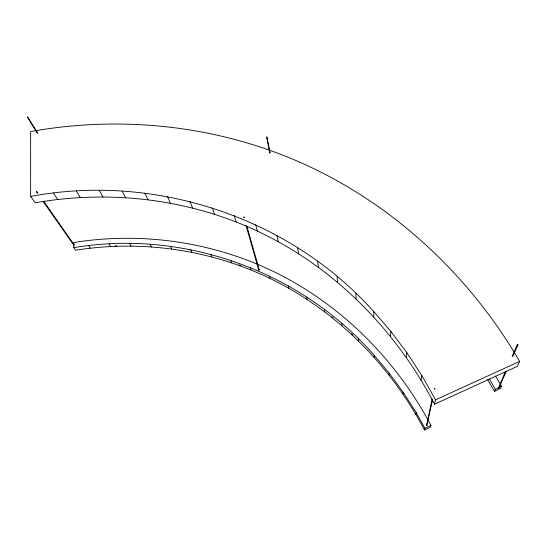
<?xml version="1.0" encoding="UTF-8"?>
<svg xmlns="http://www.w3.org/2000/svg" width="547" height="547" viewBox="0 0 547 547"><rect width="100%" height="100%" fill="white"/><g stroke="black" fill="none" stroke-linecap="round" stroke-linejoin="round"><path stroke-width="0.82" d="M373.751 317.028L373.758 311.558C289.192 217.118 154.924 173.023 30.639 196.414L30.618 131.567C120.709 115.362 215.58 125.195 299.53 162.103C391.871 202.65 469.052 274.532 519.65 361.417L517.318 366.36L434.571 404.199C395.809 329.725 333.82 266.765 257.405 231.128C188.599 198.869 109.913 189.7 35.227 202.793L30.639 196.414M374.134 357.341L374.141 355.215C300.795 271.333 183.785 229.036 73.824 247.668L73.688 242.526C140.846 231.75 211.176 241.589 272.543 271.045C340.261 303.606 395.837 359.242 430.981 425.402L430.578 427.132L424.534 430.031C390.435 365.184 336.282 310.566 270.156 278.526C210.192 249.521 141.358 239.736 75.623 250.225L73.824 247.668M390.524 336.59L390.797 331.359L373.758 311.558M389.006 375.098L389.115 373.061L374.141 355.215M505.36 371.645L498.344 388.315L498.775 388.226L506.303 371.201M406.318 357.656L406.845 352.685L390.797 331.359M402.968 394.134L403.173 392.213L389.115 373.061M432.151 398.722L426.633 425.723L432.629 399.748M427.009 425.525L426.414 425.347M421.04 380.199L421.805 375.516L406.845 352.685M415.932 414.441L416.233 412.636L403.173 392.213M424.534 430.031L424.896 428.315L416.233 412.636M434.571 404.199L435.569 399.836L421.805 375.516M269.692 153.153L266.765 136.982L270.266 153.016M498.775 388.226L498.208 387.905M517.271 344.542L517.927 344.897L517.271 344.542L512.17 356.159M487.698 379.68L494.556 391.378L495.438 389.348L501.517 386.189L495.473 375.98M512.799 356.5L517.927 344.897M501.517 386.189L500.601 388.24L494.556 391.378M424.896 428.315L430.981 425.402M435.569 399.836L519.65 361.417M114.959 245.911L116.661 245.876M238.827 264.905L241.165 265.767M74.118 244.735L73.708 245.056L74.118 244.735L43.774 201.344M331.858 316.781L333.178 317.848M37.9 192.947L36.533 191.553L37.435 193.303M36.458 191.908L36.922 191.553M351.571 333.704L352.794 334.873M43.322 201.699L73.708 245.056M88.58 245.589L90.296 248.167M53.476 193.098L57.77 199.532M37.805 133.037L27.473 117.044L37.299 133.277M27.364 117.331L27.89 117.092M109.065 243.928L110.658 246.519M76.368 191.101L80.368 197.583M489.38 379.05L495.438 389.348M99.267 190.445L102.973 196.961M129.571 243.497L131.048 246.102M150.042 244.311L151.403 246.916M122.131 191.142L125.543 197.679M170.438 246.376L171.683 248.988M144.914 193.207L148.032 199.758M190.712 249.719L191.84 252.317M167.56 196.674L170.39 203.21M266.526 137.297L267.121 137.16M210.814 254.334L211.819 256.926M190.021 201.542L192.558 208.051M259.271 269.945L258.745 270.061L259.271 269.945L246.868 226.123M212.243 207.839L214.492 214.315M230.677 260.256L231.566 262.82M234.171 215.58L236.126 222M250.259 267.476L251.032 270.02M246.054 225.446L258.745 270.061M269.5 276.016L270.156 278.526M255.736 224.783L257.405 231.128M276.885 235.47L278.266 241.726M288.337 285.883L288.878 288.344M306.71 297.076L307.14 299.496M297.541 247.647L298.635 253.794M317.636 261.343L318.45 267.346M324.549 309.609L324.863 311.968M337.089 276.55L337.622 282.402M341.779 323.475L341.984 325.773M355.83 293.288L356.09 298.963M358.34 338.682L358.435 340.897M434.995 388.849L434.291 388.828L434.995 388.849M243.757 217.193L244.345 217.262L243.757 217.193"/></g></svg>
